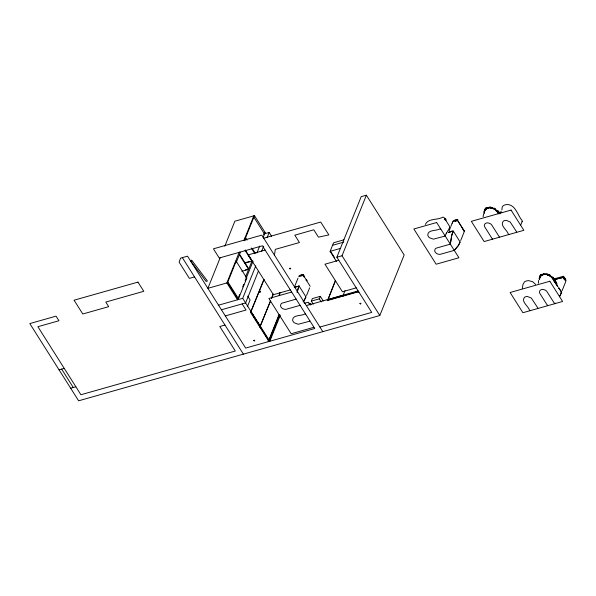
<?xml version="1.0" encoding="UTF-8"?>
<svg xmlns="http://www.w3.org/2000/svg" width="596" height="596" viewBox="0 0 596 596"><rect width="100%" height="100%" fill="white"/><g stroke="black" fill="none" stroke-linecap="round" stroke-linejoin="round"><path stroke-width="0.89" d="M562.102 290.669L565.805 281.461L563.257 277.267L554.228 279.68M294.305 287.473L295.437 286.981M298.603 276.775L303.416 275.337L310.181 286.326M448.483 232.485L453.258 231.017L460.119 241.998L458.153 245.857L454.271 250.372L440.28 254.298A4.373 3.263 21.9 0 1 438.492 254.231L437.173 253.784A4.105 3.062 21.9 0 1 436.041 253.047A4.053 3.025 21.9 0 1 434.7 250.506L435.162 249.054A4.358 3.256 21.9 0 1 436.384 248.107L450.323 244.129L451.679 235.614L453.318 231.114M452.789 221.786L457.594 220.349L464.358 231.337M520.8 224.923L522.364 220.9C517.663 215.663 515.972 205.076 507.501 204.502A8.992 6.712 21.9 0 0 503.315 205.687L502.242 206.857L501.869 210.001M483.155 216.795L483.535 213.845M538.307 283.316L538.68 280.373M557.372 285.67L552.976 278.615M450.323 244.129L451.798 235.115A33.436 15.995 74.2 0 1 452.438 232.917C456.089 228.372 444.392 234.079 450.792 231.665M440.839 229.125L440.042 228.834C436.719 231.151 427.764 229.371 427.749 235.107A6.295 4.701 21.9 0 0 429.396 237.707L433.396 239.167L444.676 236.165L444.921 235.584M444.966 235.934L450.002 227.001L444.072 217.525L442.932 217.108C437.851 220.311 428.07 218.032 425.335 224.469M274.48 255.2L275.27 249.374L299.453 242.527L294.804 235.174L313.801 229.795L318.45 237.148L328.858 234.921L320.715 222.055L263.73 238.191M522.342 288.628L522.96 284.478L524.532 281.826A8.992 6.712 21.9 0 1 528.719 280.642L532.653 281.729L535.625 284.463M297.113 292.42L297.62 290.103A33.436 15.995 74.2 0 1 298.261 287.905L299.013 285.953L305.942 296.868L303.118 302.03L304.198 300.496A33.436 16.003 74.2 0 0 305.13 298.775L305.882 297.024M297.203 292.047L299.08 286.005L294.379 287.332L299.14 286.102M558.735 288.054L559.674 289.097M220.326 257.353L207.877 288.33L226.875 282.951L239.324 251.974M224.826 246.163L234.854 221.205L254.477 215.655L265.131 232.507L263.141 237.469M243.824 240.784L253.851 215.826M227.843 281.893L236.158 261.227L246.811 278.079L238.504 298.752L237.886 298.924L227.225 282.072L227.843 281.893L238.504 298.752M245.902 239.547L244.934 238.013L245.559 237.841L254.477 215.655M236.225 262.523L240.367 252.212M245.209 240.181L245.895 238.467M245.485 277.17L252.093 260.735L245.269 249.947M239.614 294.618L237.528 299.803L226.875 282.951M242.721 286.899L243.771 284.285M245.142 280.872L253.099 261.078M263.819 234.407L264.512 232.686L265.131 232.507M256.906 252.972L259.677 246.081M218.531 305.182L242.714 298.335L255.773 265.838M261.622 251.296L263.685 246.163M267.12 237.61L269.183 232.477L271.605 236.307M258.336 271.284L245.619 302.932L221.436 309.778M247.392 306.679L250.096 299.944L247.675 296.115M268.543 340.8L250.596 312.416L263.782 279.613M264.125 279.517L250.596 312.416M279.3 314.807L268.893 340.703L250.998 312.058M260.102 326.809L270.51 300.913M271.553 298.328L273.288 294.007L271.59 298.387M270.524 300.935L259.796 326.973M259.759 326.906L260.549 326.511L257.785 322.779M269.236 339.072L278.95 314.911M279.815 314.666L269.407 340.554L268.029 340.949L268.453 341.627M280.247 315.344L269.839 341.24L242.714 298.335M294.878 285.924L297.97 278.243M303.215 275.657L303.52 274.898L304.124 275.844M306.545 295.504L309.629 287.823M336.397 261.309L330.102 251.348L333.596 242.758L343.959 239.823M311.038 304.817L310.225 303.543L309.726 304.243M313.272 304.161L311.335 301.099L312.356 298.574L320.298 296.331L323.203 300.92M311.335 301.099L319.285 298.849L320.298 296.331M319.918 327.055L371.733 312.386L336.852 257.226L361.198 196.665L366.376 195.197L404.163 254.954L379.816 315.515L78.627 400.803L29.8 323.576L56.054 316.148L58.959 320.745L37.891 326.712L80.907 394.738L235.301 351.022L219.797 326.504L224.975 325.036M336.852 257.226L342.03 255.758L366.376 195.197M327.182 299.892L342.812 295.273L342.916 295.795M335.399 280.336L327.614 300.488L357.928 291.906M327.614 300.488L335.243 281.506M343.236 294.938L345.039 290.602M449.071 230.905L450.315 227.799M450.911 226.316L452.148 223.247M457.4 220.669L457.706 219.909M463.979 231.069L464.284 230.309M460.723 240.516L464.426 231.174L457.408 220.334M563.041 277.542L563.339 276.782M452.133 223.276L452.789 221.66M560.799 292.375L561.641 292.167L560.836 294.096A33.436 15.451 -32.3 0 1 559.778 296.13L559.391 296.801M558.735 287.905L561.648 292.226L559.517 296.584M484.57 210.746L485.993 208.861L487.781 207.982M487.29 208.086A7.212 5.379 21.8 0 0 485.107 209.554L484.22 211.289A7.666 5.714 21.8 0 0 484.213 213.346M522.454 221.429L522.074 221.757M555.167 303.036L554.645 303.736L546.785 291.362A4.358 3.256 21.9 0 0 545.347 290.148L543.418 289.47A4.053 3.025 21.9 0 0 540.505 290.058A4.105 3.062 21.9 0 0 539.812 290.848L539.514 291.846A4.373 3.263 21.9 0 0 539.805 293.321L547.612 305.726L547.597 305.182M449.965 227.247L449.555 227.583M279.986 292.673L280.165 292.442A7.562 5.647 21.9 0 0 279.487 293.776A7.241 5.409 21.9 0 0 279.315 294.752M454.271 250.372L458.376 245.507A33.436 16.003 74.2 0 0 459.315 243.786L460.06 242.036M486.127 207.795L485.911 207.989A7.383 5.513 21.9 0 0 484.69 209.926M541.272 274.324L541.056 274.518A7.383 5.513 21.9 0 0 539.834 276.447M516.404 232.418L516.605 231.822L510.146 221.958L506.205 220.341A6.295 4.701 21.9 0 0 503.277 221.176C499.522 225.526 507.405 230.168 508.343 234.161L509.133 234.481M537.622 308.557L537.823 307.953L531.364 298.089L527.423 296.48A6.295 4.701 21.9 0 0 524.487 297.307C520.733 301.658 528.615 306.307 529.561 310.293L530.343 310.613M444.869 219.149L445.368 218.441L446.173 219.723L445.421 220.55M542.926 274.503L540.43 276.06L539.492 279.397A7.122 5.319 21.9 0 1 539.596 277.475M457.825 219.395L453.243 220.662M303.632 274.361L299.065 275.657M498.733 212.437L501.34 211.699M553.021 279.211L563.429 276.246M253.248 217.346L253.866 217.167L264.527 234.019L263.901 234.198M264.706 233.744L269.183 232.477M265.138 250.074L248.212 254.872L273.4 294.707L290.327 289.917M235.532 261.398L236.158 261.227M194.557 276.924L189.372 278.392L179.105 262.151L180.618 258.113L187.531 256.153L245.664 348.086L314.74 328.523L262.419 245.79L219.246 258.016L213.435 248.823L261.786 235.129L322.831 331.652M244.39 262.918L249.523 261.465M245.068 263.127L251.914 261.19L245.083 250.402M245.388 269.876L248.808 268.908L239.547 254.261M332.531 245.291L343.81 242.103M241.782 271.299L248.629 269.362L239.361 254.715M330.102 251.348L340.495 248.405M246.193 278.257L246.811 278.079M454.48 220.386L456.76 219.745M455.329 221.25L456.365 220.96M499.061 213.174L501.281 212.526M338.789 260.296L324.976 264.207L342.417 291.787L356.229 287.868M300.302 275.382L302.582 274.734M291.675 292.047L268.878 298.499L291.161 333.738L313.958 327.286M225.318 315.91L246.036 310.039L242.162 303.915M296.145 299.118L282.206 303.096A4.358 3.256 21.9 0 0 280.977 304.042L280.522 305.502A4.053 3.025 21.9 0 0 281.856 308.035A4.105 3.062 21.9 0 0 282.996 308.78L284.307 309.227A4.373 3.263 21.9 0 0 286.102 309.287L300.093 305.361M59.049 369.833L64.234 368.365M304.251 303.208L308.437 302.239L310.389 304.928M306.359 305.606L358.166 290.937M327.457 299.982L336.092 297.538M337.82 297.046L340.413 296.309M327.375 300.198L357.734 291.6M358.941 292.159L358.218 292.368L357.444 291.139M70.678 388.22L75.856 386.752M554.213 279.703L563.242 277.289M561.574 277.959L562.304 277.751M446.113 233.2L446.598 233.066M308.743 303.945L310.225 303.543M493.816 208.913L494.836 209.464M548.961 275.434L549.46 275.657M558.847 287.965L561.648 292.226M490.545 207.728L491.231 207.818M545.69 274.249L546.383 274.346M492.75 208.496L493.458 208.809M549.78 275.859L550.22 276.179M494.412 208.928L497.876 212.385M549.564 275.456L553.028 278.913M494.74 209.181L496.2 210.306M549.892 275.702L551.352 276.835M445.033 219.708L445.458 220.237M495.373 210.001L496.49 211.081L495.395 209.993L495.894 210.455M305.696 314.226L304.899 313.936C301.576 316.245 292.621 314.464 292.606 320.201A6.295 4.701 21.9 0 0 294.253 322.801L298.253 324.261L309.54 321.266L309.778 320.678M552.477 278.138L557.945 286.765M497.332 211.617L498.748 213.778M566.185 280.358L563.63 276.32M552.917 277.058L553.356 277.684M497.764 210.537L498.204 211.163M564.166 277.304L565.448 279.323M563.622 278.459L564.203 279.382M553.371 278.764L553.632 279.174M553.893 279.584L554.146 279.993M555.71 282.459L555.971 282.869M556.485 283.696L556.746 284.106M552.336 278.161L552.596 278.57M553.379 279.8L554.414 281.446M554.675 281.856L555.457 283.093M555.718 283.502L555.979 283.912M553.52 280.195L554.191 281.282M554.548 281.819L555.047 282.601M497.444 211.006L497.697 211.416M498.48 212.653L498.74 213.063M497.362 212.072L498.368 213.673M499.5 237.208L491.633 224.834A4.358 3.256 21.9 0 0 490.195 223.627L488.273 222.941A4.053 3.025 21.9 0 0 485.36 223.53A4.105 3.062 21.9 0 0 484.66 224.327L484.362 225.325A4.373 3.263 21.9 0 0 484.66 226.793L492.46 239.205L492.445 238.653M462.332 228.469L462.742 229.117M445.003 219.373L445.793 220.617M342.03 255.758L379.816 315.515M330.765 251.661L334.639 257.792M342.722 295.489L343.154 296.093M319.285 298.849L321.222 301.919M306.515 279.628L307.111 280.574M303.632 276.306L304.042 276.954M306.098 280.209L306.508 280.858M245.559 237.841L247.012 240.136M252.339 248.562L255.244 253.158M251.236 247.973L254.894 253.762M251.259 312.177L260.459 326.735M252.451 314.353L256.325 320.484M182.346 257.621L243.384 354.151M61.641 369.103L73.271 387.489M553.677 278.205L555.807 281.595M553.282 277.639L556.962 283.435M557.461 286.08L555.137 282.37M498.129 211.111L499.888 213.845M498.427 213.048L495.172 209.233A7.562 5.647 21.9 0 0 492.743 208.004A7.241 5.409 21.9 0 0 485.517 208.913A7.51 5.61 21.9 0 0 484.265 213.219M555.062 282.154L552.567 277.982L550.324 275.762A7.562 5.647 21.9 0 0 547.895 274.525A7.241 5.409 21.9 0 0 540.669 275.434A7.51 5.61 21.9 0 0 539.291 278.809M279.174 295.102L279.196 295.653M279.643 294.618A7.063 5.275 21.9 0 1 279.8 293.843M279.539 294.618A7.122 5.319 21.9 0 1 279.785 293.582M540.08 276.849A6.921 5.17 21.9 0 1 540.296 276.38M540.565 275.941A6.921 5.17 21.9 0 1 540.892 275.538M540.177 277.058A6.72 5.014 21.9 0 1 540.326 276.79M540.669 276.291A6.72 5.014 21.9 0 1 540.877 276.06M541.339 275.643A6.72 5.014 21.9 0 1 542.166 275.121M546.882 274.726A6.72 5.014 21.9 0 1 548.044 275.076M540.639 276.186A6.727 5.021 21.9 0 1 540.818 275.955M541.228 275.687A6.765 5.051 21.9 0 1 541.816 275.277M547.121 274.778A6.765 5.051 21.9 0 1 547.895 275.024M539.559 279.502A7.063 5.275 21.9 0 1 539.596 277.84M539.857 277.065A7.063 5.275 21.9 0 1 542.986 274.585M543.902 274.391A7.063 5.275 21.9 0 1 545.884 274.369M546.912 274.547A7.063 5.275 21.9 0 1 547.91 274.838M548.827 275.21A7.063 5.275 21.9 0 1 550.659 276.365M539.939 276.879A7.048 5.26 21.9 0 1 540.758 275.546M552.157 277.282A7.048 5.26 21.9 0 1 552.343 277.535M539.678 277.222A7.122 5.319 21.9 0 1 550.883 276.41M551.136 276.641A7.122 5.319 21.9 0 1 552.38 278.146M539.849 276.849A7.122 5.319 21.9 0 1 540.281 275.881M540.43 275.657A7.122 5.319 21.9 0 1 540.766 275.248M540.952 275.054A7.122 5.319 21.9 0 1 541.369 274.704M541.838 274.391A7.122 5.319 21.9 0 1 542.084 274.257M543.202 273.817A7.122 5.319 21.9 0 1 543.813 273.676M546.77 273.698A7.122 5.319 21.9 0 1 547.441 273.855M548.782 274.316A7.122 5.319 21.9 0 1 549.11 274.465M549.728 274.793A7.122 5.319 21.9 0 1 550.034 274.972M552.269 276.991A7.122 5.319 21.9 0 1 552.634 277.52M539.983 276.417A7.264 5.424 21.9 0 1 541.183 274.51M542.442 274.607A7.212 5.379 21.8 0 0 540.252 276.082L539.373 277.818A7.666 5.714 21.8 0 0 539.298 279.487M484.704 211.334A6.921 5.17 21.9 0 1 484.786 210.82M485.144 209.859A6.921 5.17 21.9 0 1 485.412 209.42M485.74 209.017A6.921 5.17 21.9 0 1 486.12 208.652M487.029 208.049A6.921 5.17 21.9 0 1 487.29 207.922M485.196 210.135A6.765 5.051 21.9 0 1 486.075 209.159M486.396 208.928A6.765 5.051 21.9 0 1 487.282 208.451M487.603 208.324A6.765 5.051 21.9 0 1 489.018 208.011M490.165 207.974A6.765 5.051 21.9 0 1 492.11 208.295M492.497 208.414A6.765 5.051 21.9 0 1 493.272 208.704M485.189 210.15A6.727 5.021 21.9 0 1 485.494 209.658M487.021 208.362A6.727 5.021 21.9 0 1 487.29 208.235M484.444 211.312A7.063 5.275 21.9 0 1 484.704 210.544M485.07 209.911A7.063 5.275 21.9 0 1 489.688 207.795M490.739 207.848A7.063 5.275 21.9 0 1 496.885 211.275M484.786 210.358A7.048 5.26 21.9 0 0 484.555 211.386A7.122 5.319 21.9 0 1 486.686 207.87M484.883 210.112A7.048 5.26 21.9 0 1 485.435 209.226M485.8 208.831A7.048 5.26 21.9 0 1 486.001 208.652M486.44 208.324A7.048 5.26 21.9 0 1 486.671 208.175M486.925 208.041A7.048 5.26 21.9 0 1 487.185 207.915M488.02 207.609A7.048 5.26 21.9 0 1 488.318 207.527M484.377 211.208A7.122 5.319 21.9 0 1 484.749 210.217M484.876 209.986A7.122 5.319 21.9 0 1 490.732 207.713A7.122 5.319 21.9 0 1 497.057 211.356M486.939 207.728A7.122 5.319 21.9 0 1 487.759 207.386M489.294 207.065A7.122 5.319 21.9 0 1 490.94 207.08M494.27 208.093A7.122 5.319 21.9 0 1 494.583 208.265M494.881 208.444A7.122 5.319 21.9 0 1 495.455 208.831M484.831 209.889A7.264 5.424 21.9 0 1 486.031 207.989M259.595 291.705C259.938 293.552 260.407 290.066 259.595 291.705M259.938 291.608C260.31 293.455 260.705 289.961 259.938 291.608M253.777 340.361C254.477 342.38 255.632 339.333 253.777 340.361M289.686 268.349C290.386 270.368 291.541 267.321 289.686 268.349M359.947 303.409C360.64 305.428 361.794 302.381 359.947 303.409M191.741 260.251L190.437 260.75L206.134 281.491L207.438 280.992L191.741 260.251M137.967 282.109L74.068 300.205L82.792 313.995L108.696 306.657L105.79 302.06L143.785 291.302L137.967 282.109M436.659 222.524L413.862 228.976L436.153 264.214L458.942 257.763L436.659 222.524M511.063 210.09L471.339 221.332L484.131 241.559L523.854 230.309L511.063 210.09M549.832 281.252L510.109 292.502L522.901 312.721L562.617 301.479L549.832 281.252M543.135 274.749A6.72 5.014 21.9 0 0 542.479 274.98A6.765 5.051 21.9 0 1 543.09 274.741"/></g></svg>
